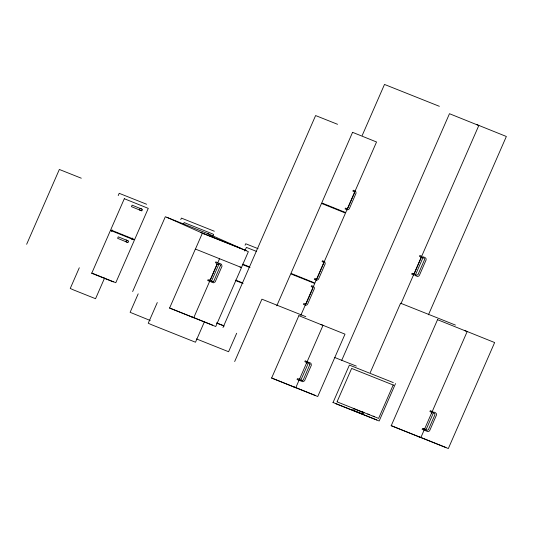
<?xml version="1.0" encoding="UTF-8"?>
<svg xmlns="http://www.w3.org/2000/svg" width="533" height="533" viewBox="0 0 533 533"><rect width="100%" height="100%" fill="white"/><g stroke="black" fill="none" stroke-linecap="round" stroke-linejoin="round"><path stroke-width="0.8" d="M306.422 363.539L306.242 362.34L304.843 361.647L305.222 360.774L307.734 362.16L307.867 364.152L301.158 379.429L300.106 380.282L299.133 380.342L297.054 379.476L297.434 378.603L298.094 378.87M431.51 413.395L431.324 412.196L429.924 411.503L430.311 410.623L432.609 411.756L433.062 413.675L426.247 429.285L424.535 430.238L422.136 429.332L422.516 428.459L424.295 429.218L423.635 428.958L424.968 428.359M26.65 244.281L59.343 169.461L81.282 178.202M79.297 267.759L70.249 288.46L73.614 289.959L95.554 298.707L104.601 277.999M118.213 195.584L119.205 193.319L146.635 204.252M111.53 231.475L112.197 229.963M131.831 239.57L132.49 238.064M132.644 291.544L165.337 216.724L209.222 234.214M138.194 293.836L130.119 312.318L150.239 320.5M180.754 219.623L181.413 218.11L214.326 231.229M183.532 224.053L184.171 222.581L211.381 233.427L213.626 234.427L212.66 236.632M157.288 302.537L148.247 323.238L151.605 324.737L195.491 342.226L204.539 321.526M195.325 249.171L169.607 308.034L193.739 317.755L217.144 264.175M210.275 236.572L210.935 235.06M217.804 262.662L219.456 258.891M245.067 245.26L245.726 243.748L258.045 248.658M244.774 251.056L246.386 247.379L256.266 251.316M222.987 327.555L315.609 115.554L337.556 124.302M236.679 333.245L228.604 351.733L196.45 338.915M234.667 361.541L261.91 299.186L305.795 316.682M276.78 305.809L290.738 273.875L312.458 282.53L314.703 283.529L300.745 315.469M362.22 135.449L384.5 84.441L439.359 106.307M341.6 360.614L449.472 113.709L478.814 125.508L400.903 303.83M333.045 402.502L349.388 365.092L393.274 382.581M337.036 401.855L351.633 368.436L393.767 385.226M370.255 372.607L400.576 303.21L455.429 325.077M393.207 384.979L378.603 418.398L337.242 401.915M395.519 383.58L379.17 420.997L335.284 403.501M428.445 314.803L506.35 136.481L477.008 124.682M299.886 378.51L298.553 379.103M346.59 208.59L347.922 207.99L354.458 193.026L354.278 191.82L352.879 191.127L353.259 190.254L355.038 191.014L355.931 191.933L356.017 193.299L349.368 208.603L348.729 209.436L347.489 209.862L345.091 208.963L345.471 208.09L346.13 208.35M416.686 275.188L418.019 274.588L424.554 259.624L424.375 258.425L422.975 257.732L423.362 256.853L425.134 257.619L426.027 258.538L426.114 259.904L419.464 275.201L418.831 276.041L417.586 276.467L415.187 275.561L415.567 274.688L416.226 274.955M304.909 303.99L306.242 303.39L312.784 288.426L312.604 287.227L311.199 286.527L311.585 285.655L313.357 286.414L314.25 287.334L314.337 288.699L307.688 304.003L307.055 304.836L305.815 305.269L303.41 304.363L303.79 303.49L304.45 303.75M427.04 430.318L428.372 429.718L434.908 414.754L434.728 413.555L433.329 412.855L433.709 411.982L435.488 412.742L436.374 413.661L436.467 415.027L429.811 430.331L429.178 431.164L427.939 431.597L425.534 430.691L425.92 429.818L426.573 430.078M141.585 209.029L132.097 205.152L131.444 206.651L141.831 210.915L142.491 209.416L139.939 208.283M127.74 240.703L118.259 236.832L117.606 238.324L127.993 242.595L128.653 241.096L126.101 239.957M362.92 412.415L353.439 408.538L352.786 410.037L363.173 414.308L363.832 412.802L361.667 411.822M465.023 330.647L494.637 342.552L448.326 448.559L418.711 436.647M200.475 232.315L241.069 248.491M246.133 250.677L202.353 233.227L195.438 249.064L241.456 267.513L248.371 251.676L207.577 233.561M242.628 264.141L249.471 266.866M242.448 264.548L250.057 267.579M235.653 280.105L242.495 282.83M235.479 280.511L243.081 283.543M320.873 324.437L344.998 334.164L317.755 396.519L293.63 386.791M334.751 357.51L356.31 366.098M216.911 323.005L223.753 325.73M91.396 273.149L113.336 281.897M216.531 323.025L224.186 326.076M169.501 307.981L212.614 325.163M362.373 411.849L363.906 412.462M367.73 413.988L369.262 414.594M373.093 416.12L374.626 416.733M271.517 377.977L315.403 395.466M332.932 402.455L376.818 419.944M391.115 425.64L445.974 447.507M166.982 217.377L203.833 233.814M139.286 209.775L140.965 210.535M239.957 266.993L241.456 267.659L215.738 326.522L191.607 316.795M125.448 241.449L127.127 242.209M360.628 413.162L362.14 413.841M217.144 264.062L210.415 279.745L209.176 280.178L209.835 280.438L208.057 279.678L207.67 280.551L210.075 281.457L211.781 280.505L218.603 264.894L218.15 262.976L215.845 261.85L215.465 262.722L216.731 263.302L217.144 264.062M220.542 265.421L213.82 281.104L212.574 281.537L213.233 281.797L211.454 281.038L211.075 281.91L213.48 282.816L215.185 281.864L222.008 266.247L221.548 264.335L219.25 263.202L218.863 264.075L220.136 264.661L220.542 265.421M309.926 364.345L303.197 380.029L301.958 380.462L302.611 380.722L300.839 379.962L300.452 380.835L302.857 381.741L304.563 380.789L311.385 365.172L310.932 363.259L308.627 362.127L308.247 363L309.513 363.586L309.926 364.345M323.778 262.929L317.048 278.612L315.809 279.045L316.469 279.305L314.69 278.546L314.303 279.419L316.709 280.325L318.414 279.372L325.237 263.762L324.784 261.843L322.478 260.71L322.099 261.583L323.364 262.169L323.778 262.929M421.143 257.672L414.421 273.356L413.175 273.789L413.835 274.049L412.056 273.289L411.676 274.162L414.081 275.068L415.787 274.115L422.602 258.505L422.149 256.586L419.851 255.454L419.464 256.326L420.737 256.913L421.143 257.672M110.471 230.396L91.836 273.049L115.801 282.703L134.436 240.057L110.471 230.396M124.309 198.722L110.684 229.896L134.649 239.557L148.274 208.376L124.309 198.722M321.519 203.413L290.951 273.376L314.916 283.03L345.484 213.073L321.519 203.413M352.573 132.331L321.739 202.913L345.704 212.574L376.538 141.985L352.573 132.331M298.873 315.669L271.63 378.024L295.762 387.751L322.998 325.397L298.873 315.669M437.54 319.693L391.229 425.694L420.843 437.6L467.155 331.599L437.54 319.693"/></g></svg>
